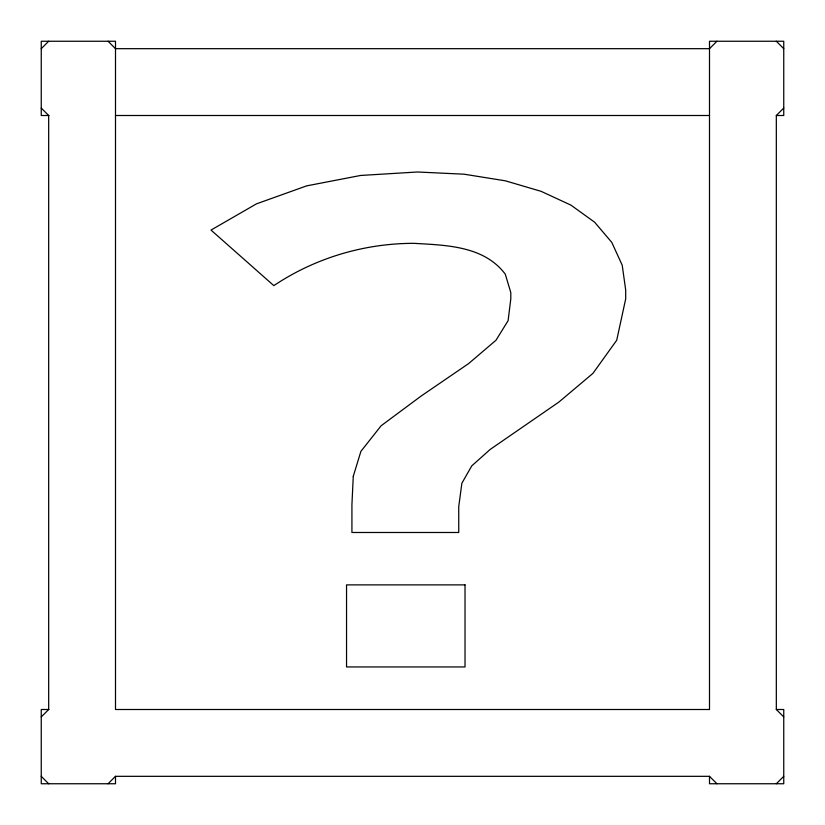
<?xml version="1.0" encoding="UTF-8"?>
<svg xmlns="http://www.w3.org/2000/svg" width="825" height="825" viewBox="0 0 825 825"><rect width="100%" height="100%" fill="white"/><g stroke="black" fill="none" stroke-linecap="round" stroke-linejoin="round"><path stroke-width="1.24" d="M41.25 48.675L48.675 41.25M41.25 716.925L48.675 709.5L48.675 115.5L41.25 108.075M716.925 41.25L709.5 48.675L115.5 48.675L108.075 41.25M108.075 783.75L115.5 776.325L709.5 776.325L716.925 783.75M783.75 716.925L776.325 709.5L776.325 115.5L783.75 108.075M776.325 783.75L783.75 776.325M48.933 115.5L41.25 115.5L41.25 41.25L115.5 41.25L115.5 709.5L709.5 709.5L709.5 41.25L783.75 41.25L783.75 115.5L776.325 115.5M115.5 115.5L709.5 115.5M48.933 709.5L41.25 709.5L41.25 783.75L115.5 783.75L115.5 776.325M776.325 709.5L783.75 709.5L783.75 783.75L709.5 783.75L709.5 776.325M776.325 41.25L783.75 48.675M41.25 776.325L48.675 783.75M353.275 476.293L351.924 504.704L351.924 532.486L458.741 532.486L458.741 506.591L461.876 483.233L471.756 465.877L490.153 449.46L558.824 402.115L592.928 373.385L616.718 340.24L625.69 298.887L625.69 290.049L622.215 265.186L611.779 242.385L594.608 222.183L570.941 205.136L541.097 191.328L505.416 180.83L464.124 174.199L417.45 171.992L360.566 175.467L306.601 185.883L256.441 203.868L211.004 230.072L273.828 285.636C315.119 257.967 364.196 243.354 413.861 243.334C446.139 245.242 483.935 245.778 505.302 274.189L510.799 292.576L510.799 298.887L508.107 320.667L495.99 340.24L468.61 363.598L421.039 396.113L381.098 425.782L360.907 451.358L353.275 476.293M465.022 584.884L346.541 584.884L346.541 666.951L465.022 666.951L465.022 584.884"/></g></svg>
